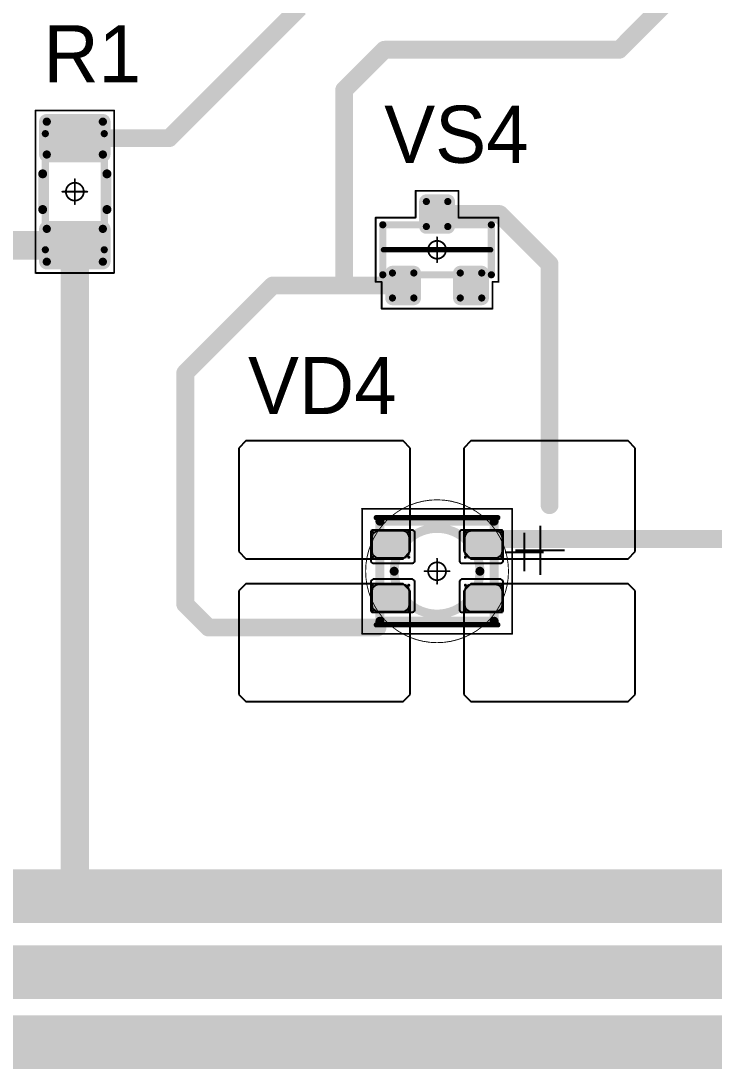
# Model space of a CAD drawing. Header units: millimetres. Extents: x 0 to 400, y 0 to 514.
# Drawn here: x 208.35 to 227.76, y 278.56 to 307.91 of the extents above; entities that cross this region are included whole.
import ezdxf

# ---------------------------------------------------------------- set-up
doc = ezdxf.new("R2010")
doc.units = ezdxf.units.MM
for name, color, linetype in [('Mechanical13', 56, 'Continuous'), ('Mechanical15', 56, 'Continuous'), ('Mechanical2', 216, 'Continuous'), ('TopLayer', 1, 'Continuous'), ('TopOverlay', 2, 'Continuous'), ('TopPaste', 8, 'Continuous'), ('TopSolder', 216, 'Continuous')]:
    doc.layers.add(name, color=color, linetype=linetype)

# ---------------------------------------------------------------- blocks, each defined once
blk = doc.blocks.new('SOT23_178')
at = {"layer": 'Mechanical13', "const_width": 0.2}
for points in [[(-0.7, 1.52), (0.7, 1.52)], [(-0.7, 1.52), (-0.7, -1.52)], [(0.7, 1.52), (0.7, -1.52)], [(-0.7, -1.52), (0.7, -1.52)]]:
    blk.add_lwpolyline(points, dxfattribs=at)
at = {"layer": 'Mechanical13', "const_width": 0.1}
for points in [[(-0.75, 1.52, 1), (-0.65, 1.52, 1)], [(-0.75, 1.52, 1), (-0.65, 1.52, 1)], [(0.65, 1.52, 1), (0.75, 1.52, 1)], [(0.65, 1.52, 1), (0.75, 1.52, 1)], [(-0.75, -1.52, 1), (-0.65, -1.52, 1)], [(-0.75, -1.52, 1), (-0.65, -1.52, 1)], [(0.65, -1.52, 1), (0.75, -1.52, 1)], [(0.65, -1.52, 1), (0.75, -1.52, 1)]]:
    blk.add_lwpolyline(points, format="xyb", close=True, dxfattribs=at)
at = {"layer": 'Mechanical15', "const_width": 0.05}
for points in [[(-1.65, 1.55), (-1.65, -1.55)], [(-1.65, 1.55), (-0.9, 1.55)], [(-0.9, 1.72), (-0.9, 1.55)], [(-0.9, 1.72), (0.9, 1.72)], [(0.9, 1.72), (0.9, 0.6)], [(0.9, 0.6), (1.65, 0.6)], [(1.65, 0.6), (1.65, -0.6)], [(0, 0.35), (0, -0.35)], [(-0.35, 0), (0.35, 0)], [(0.9, -0.6), (1.65, -0.6)], [(0.9, -0.6), (0.9, -1.72)], [(-1.65, -1.55), (-0.9, -1.55)], [(-0.9, -1.55), (-0.9, -1.72)], [(-0.9, -1.72), (0.9, -1.72)]]:
    blk.add_lwpolyline(points, dxfattribs=at)
at = {"layer": 'Mechanical15'}
for points, const_width in [([(-1.662, 1.55, 1), (-1.637, 1.55, 1)], 0.025), ([(-1.662, 1.55, 1), (-1.637, 1.55, 1)], 0.025), ([(-0.913, 1.72, 1), (-0.888, 1.72, 1)], 0.025), ([(-0.913, 1.72, 1), (-0.888, 1.72, 1)], 0.025), ([(-0.913, 1.55, 1), (-0.888, 1.55, 1)], 0.025), ([(-0.913, 1.55, 1), (-0.888, 1.55, 1)], 0.025), ([(0.888, 1.72, 1), (0.913, 1.72, 1)], 0.025), ([(0.888, 1.72, 1), (0.913, 1.72, 1)], 0.025), ([(0.888, 0.6, 1), (0.913, 0.6, 1)], 0.025), ([(0.888, 0.6, 1), (0.913, 0.6, 1)], 0.025), ([(1.637, 0.6, 1), (1.662, 0.6, 1)], 0.025), ([(1.637, 0.6, 1), (1.662, 0.6, 1)], 0.025), ([(-0.012, 0.35, 1), (0.012, 0.35, 1)], 0.025), ([(-0.362, 0, 1), (-0.337, 0, 1)], 0.025), ([(0.25, 0, 1), (-0.25, 0, 1)], 0.05), ([(-0.262, 0, 1), (-0.238, 0, 1)], 0.025), ([(0.238, 0, 1), (0.262, 0, 1)], 0.025), ([(0.337, 0, 1), (0.362, 0, 1)], 0.025), ([(-0.012, -0.35, 1), (0.012, -0.35, 1)], 0.025), ([(0.888, -0.6, 1), (0.913, -0.6, 1)], 0.025), ([(0.888, -0.6, 1), (0.913, -0.6, 1)], 0.025), ([(1.637, -0.6, 1), (1.662, -0.6, 1)], 0.025), ([(1.637, -0.6, 1), (1.662, -0.6, 1)], 0.025), ([(-1.662, -1.55, 1), (-1.637, -1.55, 1)], 0.025), ([(-1.662, -1.55, 1), (-1.637, -1.55, 1)], 0.025), ([(-0.913, -1.55, 1), (-0.888, -1.55, 1)], 0.025), ([(-0.913, -1.55, 1), (-0.888, -1.55, 1)], 0.025), ([(-0.913, -1.72, 1), (-0.888, -1.72, 1)], 0.025), ([(-0.913, -1.72, 1), (-0.888, -1.72, 1)], 0.025), ([(0.888, -1.72, 1), (0.913, -1.72, 1)], 0.025), ([(0.888, -1.72, 1), (0.913, -1.72, 1)], 0.025)]:
    blk.add_lwpolyline(points, format="xyb", close=True, dxfattribs=dict(at, const_width=const_width))
at = {"layer": 'TopLayer', "const_width": 0.1}
for points in [[(-1.4, 1.25, 1), (-1.3, 1.25, 1)], [(-0.7, 1.25, 1), (-0.6, 1.25, 1)], [(-1.4, 0.65, 1), (-1.3, 0.65, 1)], [(-0.7, 0.65, 1), (-0.6, 0.65, 1)], [(0.6, 0.3, 1), (0.7, 0.3, 1)], [(1.3, 0.3, 1), (1.4, 0.3, 1)], [(0.6, -0.3, 1), (0.7, -0.3, 1)], [(1.3, -0.3, 1), (1.4, -0.3, 1)], [(-1.4, -0.65, 1), (-1.3, -0.65, 1)], [(-0.7, -0.65, 1), (-0.6, -0.65, 1)], [(-1.4, -1.25, 1), (-1.3, -1.25, 1)], [(-0.7, -1.25, 1), (-0.6, -1.25, 1)]]:
    blk.add_lwpolyline(points, format="xyb", close=True, dxfattribs=at)
at = {"layer": 'TopLayer'}
for points in [[(-1.45, 1.25), (-1.45, 0.65), (-0.55, 1.25), (-0.55, 0.65)], [(-1.35, 1.35), (-1.35, 0.55), (-0.65, 1.35), (-0.65, 0.55)], [(0.55, 0.3), (0.55, -0.3), (1.45, 0.3), (1.45, -0.3)], [(0.65, 0.4), (0.65, -0.4), (1.35, 0.4), (1.35, -0.4)], [(-1.35, -0.55), (-1.35, -1.35), (-0.65, -0.55), (-0.65, -1.35)], [(-1.45, -0.65), (-1.45, -1.25), (-0.55, -0.65), (-0.55, -1.25)]]:
    blk.add_solid(points, dxfattribs=at)
at = {"layer": 'TopOverlay', "const_width": 0.15}
blk.add_lwpolyline([(0, 1.5), (0, -1.5)], dxfattribs=at)
at = {"layer": 'TopOverlay', "const_width": 0.075}
for points in [[(-0.038, 1.5, 1), (0.038, 1.5, 1)], [(-0.038, -1.5, 1), (0.038, -1.5, 1)]]:
    blk.add_lwpolyline(points, format="xyb", close=True, dxfattribs=at)
at = {"layer": 'TopPaste', "const_width": 0.075}
for points in [[(-1.387, 1.25, 1), (-1.313, 1.25, 1)], [(-0.687, 1.25, 1), (-0.613, 1.25, 1)], [(-1.387, 0.65, 1), (-1.313, 0.65, 1)], [(-0.687, 0.65, 1), (-0.613, 0.65, 1)], [(0.613, 0.3, 1), (0.687, 0.3, 1)], [(1.313, 0.3, 1), (1.387, 0.3, 1)], [(0.613, -0.3, 1), (0.687, -0.3, 1)], [(1.313, -0.3, 1), (1.387, -0.3, 1)], [(-1.387, -0.65, 1), (-1.313, -0.65, 1)], [(-0.687, -0.65, 1), (-0.613, -0.65, 1)], [(-1.387, -1.25, 1), (-1.313, -1.25, 1)], [(-0.687, -1.25, 1), (-0.613, -1.25, 1)]]:
    blk.add_lwpolyline(points, format="xyb", close=True, dxfattribs=at)
at = {"layer": 'TopPaste'}
for points in [[(-1.425, 1.25), (-1.425, 0.65), (-0.575, 1.25), (-0.575, 0.65)], [(-1.35, 1.325), (-1.35, 0.575), (-0.65, 1.325), (-0.65, 0.575)], [(0.575, 0.3), (0.575, -0.3), (1.425, 0.3), (1.425, -0.3)], [(0.65, 0.375), (0.65, -0.375), (1.35, 0.375), (1.35, -0.375)], [(-1.35, -0.575), (-1.35, -1.325), (-0.65, -0.575), (-0.65, -1.325)], [(-1.425, -0.65), (-1.425, -1.25), (-0.575, -0.65), (-0.575, -1.25)]]:
    blk.add_solid(points, dxfattribs=at)
at = {"layer": 'TopSolder', "const_width": 0.202}
for points in [[(-1.451, 1.25, 1), (-1.249, 1.25, 1)], [(-0.751, 1.25, 1), (-0.549, 1.25, 1)], [(-1.451, 0.65, 1), (-1.249, 0.65, 1)], [(-0.751, 0.65, 1), (-0.549, 0.65, 1)], [(0.549, 0.3, 1), (0.751, 0.3, 1)], [(1.249, 0.3, 1), (1.451, 0.3, 1)], [(0.549, -0.3, 1), (0.751, -0.3, 1)], [(1.249, -0.3, 1), (1.451, -0.3, 1)], [(-1.451, -0.65, 1), (-1.249, -0.65, 1)], [(-0.751, -0.65, 1), (-0.549, -0.65, 1)], [(-1.451, -1.25, 1), (-1.249, -1.25, 1)], [(-0.751, -1.25, 1), (-0.549, -1.25, 1)]]:
    blk.add_lwpolyline(points, format="xyb", close=True, dxfattribs=at)
at = {"layer": 'TopSolder'}
for points in [[(-1.552, 1.25), (-1.552, 0.65), (-0.448, 1.25), (-0.448, 0.65)], [(-1.35, 1.452), (-1.35, 0.448), (-0.65, 1.452), (-0.65, 0.448)], [(0.448, 0.3), (0.448, -0.3), (1.552, 0.3), (1.552, -0.3)], [(0.65, 0.502), (0.65, -0.502), (1.35, 0.502), (1.35, -0.502)], [(-1.35, -0.448), (-1.35, -1.452), (-0.65, -0.448), (-0.65, -1.452)], [(-1.552, -0.65), (-1.552, -1.25), (-0.448, -0.65), (-0.448, -1.25)]]:
    blk.add_solid(points, dxfattribs=at)
blk = doc.blocks.new('E65F_351')
at = {"layer": 'Mechanical13'}
for p, q in [((2.441, 1.071), (2.441, 0)), ((1.905, 0.536), (2.976, 0.536))]:
    blk.add_line(p, q, dxfattribs=at)
at = {"layer": 'Mechanical13', "const_width": 0.25}
for points in [[(-1.6, -1.4), (-1.6, 1.4)], [(-1.6, 1.4), (1.6, 1.4)], [(1.6, -1.4), (1.6, 1.4)], [(-1.6, -1.4), (1.6, -1.4)]]:
    blk.add_lwpolyline(points, dxfattribs=at)
at = {"layer": 'Mechanical13'}
for points, const_width in [([(-1.663, 1.4, 1), (-1.538, 1.4, 1)], 0.125), ([(-1.663, 1.4, 1), (-1.538, 1.4, 1)], 0.125), ([(1.537, 1.4, 1), (1.662, 1.4, 1)], 0.125), ([(1.537, 1.4, 1), (1.662, 1.4, 1)], 0.125), ([(1.2, 0, 1), (-1.2, 0, 1)], 0.25), ([(-1.263, 0, 1), (-1.138, 0, 1)], 0.125), ([(1.137, 0, 1), (1.262, 0, 1)], 0.125), ([(-1.663, -1.4, 1), (-1.538, -1.4, 1)], 0.125), ([(-1.663, -1.4, 1), (-1.538, -1.4, 1)], 0.125), ([(1.537, -1.4, 1), (1.662, -1.4, 1)], 0.125), ([(1.537, -1.4, 1), (1.662, -1.4, 1)], 0.125)]:
    blk.add_lwpolyline(points, format="xyb", close=True, dxfattribs=dict(at, const_width=const_width))
at = {"layer": 'Mechanical15', "const_width": 0.05}
for points in [[(-2.1, 1.75), (2.1, 1.75)], [(-2.1, -1.75), (-2.1, 1.75)], [(2.1, -1.75), (2.1, 1.75)], [(0, -0.35), (0, 0.35)], [(0, -0.35), (0, 0.35)], [(-0.35, 0), (0.35, 0)], [(-0.35, 0), (0.35, 0)], [(-2.1, -1.75), (2.1, -1.75)]]:
    blk.add_lwpolyline(points, dxfattribs=at)
at = {"layer": 'Mechanical15'}
for points, const_width in [([(-2.113, 1.75, 1), (-2.088, 1.75, 1)], 0.025), ([(-2.113, 1.75, 1), (-2.088, 1.75, 1)], 0.025), ([(2.087, 1.75, 1), (2.112, 1.75, 1)], 0.025), ([(2.087, 1.75, 1), (2.112, 1.75, 1)], 0.025), ([(-0.013, 0.35, 1), (0.012, 0.35, 1)], 0.025), ([(-0.013, 0.35, 1), (0.012, 0.35, 1)], 0.025), ([(-0.363, 0, 1), (-0.338, 0, 1)], 0.025), ([(-0.363, 0, 1), (-0.338, 0, 1)], 0.025), ([(0.25, 0, 1), (-0.25, 0, 1)], 0.05), ([(0.25, 0, 1), (-0.25, 0, 1)], 0.05), ([(-0.263, 0, 1), (-0.238, 0, 1)], 0.025), ([(-0.263, 0, 1), (-0.238, 0, 1)], 0.025), ([(0.237, 0, 1), (0.262, 0, 1)], 0.025), ([(0.237, 0, 1), (0.262, 0, 1)], 0.025), ([(0.337, 0, 1), (0.362, 0, 1)], 0.025), ([(0.337, 0, 1), (0.362, 0, 1)], 0.025), ([(-0.013, -0.35, 1), (0.012, -0.35, 1)], 0.025), ([(-0.013, -0.35, 1), (0.012, -0.35, 1)], 0.025), ([(-2.113, -1.75, 1), (-2.088, -1.75, 1)], 0.025), ([(-2.113, -1.75, 1), (-2.088, -1.75, 1)], 0.025), ([(2.087, -1.75, 1), (2.112, -1.75, 1)], 0.025), ([(2.087, -1.75, 1), (2.112, -1.75, 1)], 0.025)]:
    blk.add_lwpolyline(points, format="xyb", close=True, dxfattribs=dict(at, const_width=const_width))
at = {"layer": 'TopLayer'}
for p, q in [((-5.35, 3.65), (-5.55, 3.45)), ((-0.95, 3.65), (-5.35, 3.65)), ((-5.35, 3.65), (-5.35, 3.65)), ((-0.75, 3.45), (-0.95, 3.65)), ((0.95, 3.65), (0.75, 3.45)), ((5.35, 3.65), (0.95, 3.65)), ((0.95, 3.65), (0.95, 3.65)), ((5.55, 3.45), (5.35, 3.65)), ((-5.55, 3.45), (-5.55, 3.45)), ((-5.55, 3.45), (-5.55, 0.55)), ((-0.75, 0.55), (-0.75, 3.45)), ((0.75, 3.45), (0.75, 3.45)), ((0.75, 3.45), (0.75, 0.55)), ((5.55, 0.55), (5.55, 3.45)), ((-5.55, 0.55), (-5.35, 0.35)), ((-5.35, 0.35), (-0.95, 0.35)), ((-0.95, 0.35), (-0.75, 0.55)), ((0.75, 0.55), (0.95, 0.35)), ((0.95, 0.35), (5.35, 0.35)), ((5.35, 0.35), (5.55, 0.55)), ((-5.35, -0.35), (-5.55, -0.55)), ((-5.55, -0.55), (-5.55, -0.55)), ((-5.55, -0.55), (-5.55, -3.45)), ((-0.95, -0.35), (-5.35, -0.35)), ((-5.35, -0.35), (-5.35, -0.35)), ((-0.75, -0.55), (-0.95, -0.35)), ((-0.75, -3.45), (-0.75, -0.55)), ((0.95, -0.35), (0.75, -0.55)), ((0.75, -0.55), (0.75, -0.55)), ((0.75, -0.55), (0.75, -3.45)), ((5.35, -0.35), (0.95, -0.35)), ((0.95, -0.35), (0.95, -0.35)), ((5.55, -0.55), (5.35, -0.35)), ((5.55, -3.45), (5.55, -0.55)), ((-5.55, -3.45), (-5.35, -3.65)), ((-0.95, -3.65), (-0.75, -3.45)), ((0.75, -3.45), (0.95, -3.65)), ((5.35, -3.65), (5.55, -3.45)), ((-5.35, -3.65), (-0.95, -3.65)), ((0.95, -3.65), (5.35, -3.65))]:
    blk.add_line(p, q, dxfattribs=at)
at = {"layer": 'TopLayer', "const_width": 0.04}
for points in [[(-1.83, 1.11, 1), (-1.79, 1.11, 1)], [(-0.81, 1.11, 1), (-0.77, 1.11, 1)], [(0.77, 1.11, 1), (0.81, 1.11, 1)], [(1.79, 1.11, 1), (1.83, 1.11, 1)], [(-1.83, 0.39, 1), (-1.79, 0.39, 1)], [(-0.81, 0.39, 1), (-0.77, 0.39, 1)], [(0.77, 0.39, 1), (0.81, 0.39, 1)], [(1.79, 0.39, 1), (1.83, 0.39, 1)], [(-1.83, -0.39, 1), (-1.79, -0.39, 1)], [(-0.81, -0.39, 1), (-0.77, -0.39, 1)], [(0.77, -0.39, 1), (0.81, -0.39, 1)], [(1.79, -0.39, 1), (1.83, -0.39, 1)], [(-1.83, -1.11, 1), (-1.79, -1.11, 1)], [(-0.81, -1.11, 1), (-0.77, -1.11, 1)], [(0.77, -1.11, 1), (0.81, -1.11, 1)], [(1.79, -1.11, 1), (1.83, -1.11, 1)]]:
    blk.add_lwpolyline(points, format="xyb", close=True, dxfattribs=at)
at = {"layer": 'TopLayer'}
for points in [[(-1.85, 1.11), (-1.85, 0.39), (-0.75, 1.11), (-0.75, 0.39)], [(-1.81, 1.15), (-1.81, 0.35), (-0.79, 1.15), (-0.79, 0.35)], [(0.75, 1.11), (0.75, 0.39), (1.85, 1.11), (1.85, 0.39)], [(0.79, 1.15), (0.79, 0.35), (1.81, 1.15), (1.81, 0.35)], [(-1.85, -0.39), (-1.85, -1.11), (-0.75, -0.39), (-0.75, -1.11)], [(-1.81, -0.35), (-1.81, -1.15), (-0.79, -0.35), (-0.79, -1.15)], [(0.75, -0.39), (0.75, -1.11), (1.85, -0.39), (1.85, -1.11)], [(0.79, -0.35), (0.79, -1.15), (1.81, -0.35), (1.81, -1.15)]]:
    blk.add_solid(points, dxfattribs=at)
at = {"layer": 'TopOverlay'}
for p, q in [((2.886, 1.271), (2.886, -0.1)), ((2.2, 0.586), (3.571, 0.586))]:
    blk.add_line(p, q, dxfattribs=at)
at = {"layer": 'TopOverlay', "const_width": 0.15}
for points in [[(-1.7, 1.5), (1.7, 1.5)], [(-1.7, -1.5), (1.7, -1.5)]]:
    blk.add_lwpolyline(points, dxfattribs=at)
at = {"layer": 'TopOverlay', "const_width": 0.075}
for points in [[(-1.738, 1.5, 1), (-1.663, 1.5, 1)], [(1.662, 1.5, 1), (1.737, 1.5, 1)], [(-1.738, -1.5, 1), (-1.663, -1.5, 1)], [(1.662, -1.5, 1), (1.737, -1.5, 1)]]:
    blk.add_lwpolyline(points, format="xyb", close=True, dxfattribs=at)
at = {"layer": 'TopPaste'}
for p, q in [((-1.814, 1.011), (-1.829, 0.938)), ((-1.829, 0.938), (-1.829, 0.563)), ((-1.773, 1.073), (-1.814, 1.011)), ((-1.711, 1.114), (-1.773, 1.073)), ((-1.638, 1.129), (-1.711, 1.114)), ((-0.963, 1.129), (-1.638, 1.129)), ((-0.889, 1.114), (-0.963, 1.129)), ((-0.827, 1.073), (-0.889, 1.114)), ((-0.786, 1.011), (-0.827, 1.073)), ((-0.771, 0.938), (-0.786, 1.011)), ((-0.771, 0.563), (-0.771, 0.938)), ((0.786, 1.011), (0.771, 0.938)), ((0.771, 0.938), (0.771, 0.563)), ((0.827, 1.073), (0.786, 1.011)), ((0.889, 1.114), (0.827, 1.073)), ((0.962, 1.129), (0.889, 1.114)), ((1.637, 1.129), (0.962, 1.129)), ((1.711, 1.114), (1.637, 1.129)), ((1.773, 1.073), (1.711, 1.114)), ((1.814, 1.011), (1.773, 1.073)), ((1.829, 0.938), (1.814, 1.011)), ((1.829, 0.563), (1.829, 0.938)), ((-1.829, 0.563), (-1.814, 0.489)), ((-1.814, 0.489), (-1.773, 0.427)), ((-1.773, 0.427), (-1.711, 0.386)), ((-1.711, 0.386), (-1.638, 0.371)), ((-1.638, 0.371), (-0.963, 0.371)), ((-0.963, 0.371), (-0.889, 0.386)), ((-0.889, 0.386), (-0.827, 0.427)), ((-0.827, 0.427), (-0.786, 0.489)), ((-0.786, 0.489), (-0.771, 0.563)), ((0.771, 0.563), (0.786, 0.489)), ((0.786, 0.489), (0.827, 0.427)), ((0.827, 0.427), (0.889, 0.386)), ((0.889, 0.386), (0.962, 0.371)), ((0.962, 0.371), (1.637, 0.371)), ((1.637, 0.371), (1.711, 0.386)), ((1.711, 0.386), (1.773, 0.427)), ((1.773, 0.427), (1.814, 0.489)), ((1.814, 0.489), (1.829, 0.563)), ((-1.814, -0.489), (-1.829, -0.563)), ((-1.829, -0.563), (-1.829, -0.938)), ((-1.773, -0.427), (-1.814, -0.489)), ((-1.711, -0.386), (-1.773, -0.427)), ((-1.638, -0.371), (-1.711, -0.386)), ((-0.963, -0.371), (-1.638, -0.371)), ((-0.889, -0.386), (-0.963, -0.371)), ((-0.827, -0.427), (-0.889, -0.386)), ((-0.786, -0.489), (-0.827, -0.427)), ((-0.771, -0.563), (-0.786, -0.489)), ((-0.771, -0.938), (-0.771, -0.563)), ((0.786, -0.489), (0.771, -0.563)), ((0.771, -0.563), (0.771, -0.938)), ((0.827, -0.427), (0.786, -0.489)), ((0.889, -0.386), (0.827, -0.427)), ((0.962, -0.371), (0.889, -0.386)), ((1.637, -0.371), (0.962, -0.371)), ((1.711, -0.386), (1.637, -0.371)), ((1.773, -0.427), (1.711, -0.386)), ((1.814, -0.489), (1.773, -0.427)), ((1.829, -0.563), (1.814, -0.489)), ((1.829, -0.938), (1.829, -0.563)), ((-1.829, -0.938), (-1.814, -1.011)), ((-1.814, -1.011), (-1.773, -1.073)), ((-1.773, -1.073), (-1.711, -1.114)), ((-1.711, -1.114), (-1.638, -1.129)), ((-1.638, -1.129), (-0.963, -1.129)), ((-0.963, -1.129), (-0.889, -1.114)), ((-0.889, -1.114), (-0.827, -1.073)), ((-0.827, -1.073), (-0.786, -1.011)), ((-0.786, -1.011), (-0.771, -0.938)), ((0.771, -0.938), (0.786, -1.011)), ((0.786, -1.011), (0.827, -1.073)), ((0.827, -1.073), (0.889, -1.114)), ((0.889, -1.114), (0.962, -1.129)), ((0.962, -1.129), (1.637, -1.129)), ((1.637, -1.129), (1.711, -1.114)), ((1.711, -1.114), (1.773, -1.073)), ((1.773, -1.073), (1.814, -1.011)), ((1.814, -1.011), (1.829, -0.938))]:
    blk.add_line(p, q, dxfattribs=at)
at = {"layer": 'TopSolder'}
for p, q in [((-1.842, 1.129), (-1.85, 1.111)), ((-1.85, 1.111), (-1.85, 1.101)), ((-1.85, 1.101), (-1.85, 1.101)), ((-1.85, 1.101), (-1.85, 0.301)), ((-1.828, 1.143), (-1.842, 1.129)), ((-1.81, 1.151), (-1.828, 1.143)), ((-1.8, 1.151), (-1.81, 1.151)), ((-0.7, 1.151), (-1.8, 1.151)), ((-0.685, 1.151), (-0.7, 1.151)), ((-0.7, 1.151), (-0.7, 1.151)), ((-0.658, 1.139), (-0.685, 1.151)), ((-0.636, 1.118), (-0.658, 1.139)), ((-0.625, 1.09), (-0.636, 1.118)), ((-0.625, 1.076), (-0.625, 1.09)), ((-0.625, 0.301), (-0.625, 1.076)), ((0.636, 1.118), (0.625, 1.09)), ((0.625, 1.09), (0.625, 1.076)), ((0.625, 1.076), (0.625, 1.076)), ((0.625, 1.076), (0.625, 0.301)), ((0.657, 1.139), (0.636, 1.118)), ((0.685, 1.151), (0.657, 1.139)), ((0.7, 1.151), (0.685, 1.151)), ((1.8, 1.151), (0.7, 1.151)), ((1.81, 1.151), (1.8, 1.151)), ((1.8, 1.151), (1.8, 1.151)), ((1.828, 1.143), (1.81, 1.151)), ((1.842, 1.129), (1.828, 1.143)), ((1.85, 1.111), (1.842, 1.129)), ((1.85, 1.101), (1.85, 1.111)), ((1.85, 0.301), (1.85, 1.101)), ((-1.85, 0.301), (-1.85, 0.286)), ((-0.625, 0.286), (-0.625, 0.301)), ((-0.625, 0.301), (-0.625, 0.301)), ((0.625, 0.301), (0.625, 0.286)), ((1.85, 0.286), (1.85, 0.301)), ((1.85, 0.301), (1.85, 0.301)), ((-1.85, 0.286), (-1.839, 0.258)), ((-1.839, 0.258), (-1.818, 0.237)), ((-1.818, 0.237), (-1.79, 0.226)), ((-1.79, 0.226), (-1.775, 0.226)), ((-1.775, 0.226), (-1.775, 0.226)), ((-1.775, 0.226), (-0.7, 0.226)), ((-0.7, 0.226), (-0.685, 0.226)), ((-0.685, 0.226), (-0.658, 0.237)), ((-0.658, 0.237), (-0.636, 0.258)), ((-0.636, 0.258), (-0.625, 0.286)), ((0.625, 0.286), (0.636, 0.258)), ((0.636, 0.258), (0.657, 0.237)), ((0.657, 0.237), (0.685, 0.226)), ((0.685, 0.226), (0.7, 0.226)), ((0.7, 0.226), (0.7, 0.226)), ((0.7, 0.226), (1.775, 0.226)), ((1.775, 0.226), (1.79, 0.226)), ((1.79, 0.226), (1.817, 0.237)), ((1.817, 0.237), (1.839, 0.258)), ((1.839, 0.258), (1.85, 0.286)), ((-1.839, -0.257), (-1.85, -0.285)), ((-1.85, -0.285), (-1.85, -0.299)), ((-1.818, -0.236), (-1.839, -0.257)), ((-1.79, -0.224), (-1.818, -0.236)), ((-1.775, -0.224), (-1.79, -0.224)), ((-0.7, -0.224), (-1.775, -0.224)), ((-0.685, -0.224), (-0.7, -0.224)), ((-0.7, -0.224), (-0.7, -0.224)), ((-0.658, -0.236), (-0.685, -0.224)), ((-0.636, -0.257), (-0.658, -0.236)), ((-0.625, -0.285), (-0.636, -0.257)), ((-0.625, -0.299), (-0.625, -0.285)), ((0.636, -0.257), (0.625, -0.285)), ((0.625, -0.285), (0.625, -0.299)), ((0.657, -0.236), (0.636, -0.257)), ((0.685, -0.224), (0.657, -0.236)), ((0.7, -0.224), (0.685, -0.224)), ((1.775, -0.224), (0.7, -0.224)), ((1.79, -0.224), (1.775, -0.224)), ((1.775, -0.224), (1.775, -0.224)), ((1.817, -0.236), (1.79, -0.224)), ((1.839, -0.257), (1.817, -0.236)), ((1.85, -0.285), (1.839, -0.257)), ((1.85, -0.299), (1.85, -0.285)), ((-1.85, -0.299), (-1.85, -0.299)), ((-1.85, -0.299), (-1.85, -1.099)), ((-0.625, -1.074), (-0.625, -0.299)), ((0.625, -0.299), (0.625, -0.299)), ((0.625, -0.299), (0.625, -1.074)), ((1.85, -1.099), (1.85, -0.299)), ((-1.85, -1.099), (-1.85, -1.109)), ((-1.85, -1.109), (-1.842, -1.128)), ((-1.842, -1.128), (-1.828, -1.142)), ((-1.828, -1.142), (-1.81, -1.149)), ((-1.81, -1.149), (-1.8, -1.149)), ((-1.8, -1.149), (-0.7, -1.149)), ((-1.8, -1.149), (-1.8, -1.149)), ((-0.7, -1.149), (-0.685, -1.149)), ((-0.685, -1.149), (-0.658, -1.138)), ((-0.658, -1.138), (-0.636, -1.117)), ((-0.636, -1.117), (-0.625, -1.089)), ((-0.625, -1.089), (-0.625, -1.074)), ((-0.625, -1.074), (-0.625, -1.074)), ((0.625, -1.074), (0.625, -1.089)), ((0.625, -1.089), (0.636, -1.117)), ((0.636, -1.117), (0.657, -1.138)), ((0.657, -1.138), (0.685, -1.149)), ((0.685, -1.149), (0.7, -1.149)), ((0.7, -1.149), (1.8, -1.149)), ((0.7, -1.149), (0.7, -1.149)), ((1.8, -1.149), (1.81, -1.149)), ((1.81, -1.149), (1.828, -1.142)), ((1.828, -1.142), (1.842, -1.128)), ((1.842, -1.128), (1.85, -1.109)), ((1.85, -1.109), (1.85, -1.099)), ((1.85, -1.099), (1.85, -1.099))]:
    blk.add_line(p, q, dxfattribs=at)
blk = doc.blocks.new('RC1206S_391')
at = {"layer": 'Mechanical13', "const_width": 0.2}
for points in [[(-1.625, -0.825), (-1.625, 0.825)], [(1.625, 0.825), (-1.625, 0.825)], [(1.625, -0.825), (1.625, 0.825)], [(1.625, -0.825), (-1.625, -0.825)]]:
    blk.add_lwpolyline(points, dxfattribs=at)
at = {"layer": 'Mechanical13', "const_width": 0.1}
for points in [[(-1.675, 0.825, 1), (-1.575, 0.825, 1)], [(-1.675, 0.825, 1), (-1.575, 0.825, 1)], [(1.575, 0.825, 1), (1.675, 0.825, 1)], [(1.575, 0.825, 1), (1.675, 0.825, 1)], [(-1.675, -0.825, 1), (-1.575, -0.825, 1)], [(-1.675, -0.825, 1), (-1.575, -0.825, 1)], [(1.575, -0.825, 1), (1.675, -0.825, 1)], [(1.575, -0.825, 1), (1.675, -0.825, 1)]]:
    blk.add_lwpolyline(points, format="xyb", close=True, dxfattribs=at)
at = {"layer": 'Mechanical15', "const_width": 0.05}
for points in [[(-2.275, -1.1), (-2.275, 1.1)], [(2.275, 1.1), (-2.275, 1.1)], [(2.275, -1.1), (2.275, 1.1)], [(0, -0.35), (0, 0.35)], [(0.35, 0), (-0.35, 0)], [(2.275, -1.1), (-2.275, -1.1)]]:
    blk.add_lwpolyline(points, dxfattribs=at)
at = {"layer": 'Mechanical15'}
for points, const_width in [([(-2.287, 1.1, 1), (-2.262, 1.1, 1)], 0.025), ([(-2.287, 1.1, 1), (-2.262, 1.1, 1)], 0.025), ([(2.262, 1.1, 1), (2.287, 1.1, 1)], 0.025), ([(2.262, 1.1, 1), (2.287, 1.1, 1)], 0.025), ([(-0.012, 0.35, 1), (0.012, 0.35, 1)], 0.025), ([(-0.362, 0, 1), (-0.337, 0, 1)], 0.025), ([(0.25, 0, 1), (-0.25, 0, 1)], 0.05), ([(-0.262, 0, 1), (-0.238, 0, 1)], 0.025), ([(0.238, 0, 1), (0.262, 0, 1)], 0.025), ([(0.337, 0, 1), (0.362, 0, 1)], 0.025), ([(-0.012, -0.35, 1), (0.012, -0.35, 1)], 0.025), ([(-2.287, -1.1, 1), (-2.262, -1.1, 1)], 0.025), ([(-2.287, -1.1, 1), (-2.262, -1.1, 1)], 0.025), ([(2.262, -1.1, 1), (2.287, -1.1, 1)], 0.025), ([(2.262, -1.1, 1), (2.287, -1.1, 1)], 0.025)]:
    blk.add_lwpolyline(points, format="xyb", close=True, dxfattribs=dict(at, const_width=const_width))
at = {"layer": 'TopLayer', "const_width": 0.115}
for points in [[(-2.018, 0.785, 1), (-1.903, 0.785, 1)], [(-1.098, 0.785, 1), (-0.983, 0.785, 1)], [(0.983, 0.785, 1), (1.098, 0.785, 1)], [(1.903, 0.785, 1), (2.018, 0.785, 1)], [(-2.018, -0.785, 1), (-1.903, -0.785, 1)], [(-1.098, -0.785, 1), (-0.983, -0.785, 1)], [(0.983, -0.785, 1), (1.098, -0.785, 1)], [(1.903, -0.785, 1), (2.018, -0.785, 1)]]:
    blk.add_lwpolyline(points, format="xyb", close=True, dxfattribs=at)
at = {"layer": 'TopLayer'}
for points in [[(-1.96, -0.9), (-1.04, -0.9), (-1.96, 0.9), (-1.04, 0.9)], [(1.04, -0.9), (1.96, -0.9), (1.04, 0.9), (1.96, 0.9)], [(-2.075, -0.785), (-0.925, -0.785), (-2.075, 0.785), (-0.925, 0.785)], [(0.925, -0.785), (2.075, -0.785), (0.925, 0.785), (2.075, 0.785)]]:
    blk.add_solid(points, dxfattribs=at)
at = {"layer": 'TopOverlay', "const_width": 0.25}
for points in [[(0.5, 0.9), (-0.5, 0.9)], [(0.5, -0.9), (-0.5, -0.9)]]:
    blk.add_lwpolyline(points, dxfattribs=at)
at = {"layer": 'TopOverlay', "const_width": 0.125}
for points in [[(-0.562, 0.9, 1), (-0.437, 0.9, 1)], [(0.437, 0.9, 1), (0.562, 0.9, 1)], [(-0.562, -0.9, 1), (-0.437, -0.9, 1)], [(0.437, -0.9, 1), (0.562, -0.9, 1)]]:
    blk.add_lwpolyline(points, format="xyb", close=True, dxfattribs=at)
at = {"layer": 'TopPaste', "const_width": 0.09}
for points in [[(-2.005, 0.785, 1), (-1.915, 0.785, 1)], [(-1.085, 0.785, 1), (-0.995, 0.785, 1)], [(0.995, 0.785, 1), (1.085, 0.785, 1)], [(1.915, 0.785, 1), (2.005, 0.785, 1)], [(-2.005, -0.785, 1), (-1.915, -0.785, 1)], [(-1.085, -0.785, 1), (-0.995, -0.785, 1)], [(0.995, -0.785, 1), (1.085, -0.785, 1)], [(1.915, -0.785, 1), (2.005, -0.785, 1)]]:
    blk.add_lwpolyline(points, format="xyb", close=True, dxfattribs=at)
at = {"layer": 'TopPaste'}
for points in [[(-2.05, -0.785), (-0.95, -0.785), (-2.05, 0.785), (-0.95, 0.785)], [(-1.96, -0.875), (-1.04, -0.875), (-1.96, 0.875), (-1.04, 0.875)], [(0.95, -0.785), (2.05, -0.785), (0.95, 0.785), (2.05, 0.785)], [(1.04, -0.875), (1.96, -0.875), (1.04, 0.875), (1.96, 0.875)]]:
    blk.add_solid(points, dxfattribs=at)
at = {"layer": 'TopSolder', "const_width": 0.215}
for points in [[(-2.068, 0.785, 1), (-1.853, 0.785, 1)], [(-1.148, 0.785, 1), (-0.933, 0.785, 1)], [(0.933, 0.785, 1), (1.148, 0.785, 1)], [(1.853, 0.785, 1), (2.068, 0.785, 1)], [(-2.068, -0.785, 1), (-1.853, -0.785, 1)], [(-1.148, -0.785, 1), (-0.933, -0.785, 1)], [(0.933, -0.785, 1), (1.148, -0.785, 1)], [(1.853, -0.785, 1), (2.068, -0.785, 1)]]:
    blk.add_lwpolyline(points, format="xyb", close=True, dxfattribs=at)
at = {"layer": 'TopSolder'}
for points in [[(-1.96, -1), (-1.04, -1), (-1.96, 1), (-1.04, 1)], [(1.04, -1), (1.96, -1), (1.04, 1), (1.96, 1)], [(-2.175, -0.785), (-0.825, -0.785), (-2.175, 0.785), (-0.825, 0.785)], [(0.825, -0.785), (2.175, -0.785), (0.825, 0.785), (2.175, 0.785)]]:
    blk.add_solid(points, dxfattribs=at)

msp = doc.modelspace()

# ---------------------------------------------------------------- linework, layer by layer
at = {"layer": 'Mechanical2'}
for points, const_width in [([(222, 292.5, 1), (218, 292.5, 1)], 0.0254), ([(220, 294.5, 1), (220, 294.5, 1)], 0.0005), ([(217.994, 292.5, 1), (218.006, 292.5, 1)], 0.0127), ([(218, 292.5, 1), (218, 292.5, 1)], 0.0005), ([(221.994, 292.5, 1), (222.006, 292.5, 1)], 0.0127), ([(222, 292.5, 1), (222, 292.5, 1)], 0.0005), ([(220, 290.5, 1), (220, 290.5, 1)], 0.0005)]:
    msp.add_lwpolyline(points, format="xyb", close=True, dxfattribs=dict(at, const_width=const_width))
at = {"layer": 'Mechanical2', "const_width": 0.001}
for points in [[(220, 290.5), (220, 294.5)], [(218, 292.5), (222, 292.5)]]:
    msp.add_lwpolyline(points, dxfattribs=at)
at = {"layer": 'TopLayer'}
for points, const_width in [([(225.1, 307.1), (226.625, 308.625)], 0.5), ([(212.501, 304.626), (216.15, 308.275)], 0.5), ([(217.4, 305.975), (218.525, 307.1)], 0.5), ([(218.525, 307.1), (225.1, 307.1)], 0.5), ([(217.4, 300.5), (217.4, 305.975)], 0.5), ([(209.857, 304.626), (212.501, 304.626)], 0.5), ([(220, 302.5), (221.75, 302.5)], 0.5), ([(221.75, 302.5), (223.15, 301.1)], 0.5), ([(206.799, 301.626), (209.857, 301.626)], 0.8), ([(209.857, 283.468), (209.857, 301.626)], 0.8), ([(223.15, 294.35), (223.15, 301.1)], 0.5), ([(212.95, 298.05), (215.4, 300.5)], 0.5), ([(215.4, 300.5), (217.4, 300.5)], 0.5), ([(217.4, 300.5), (219.05, 300.5)], 0.5), ([(212.95, 291.575), (212.95, 298.05)], 0.5), ([(221.3, 293.25), (221.45, 293.4)], 0.5), ([(221.45, 293.4), (232.95, 293.4)], 0.5), ([(212.95, 291.575), (213.6, 290.925)], 0.5), ([(213.6, 290.925), (218.332, 290.925)], 0.5), ([(201.6, 283.4), (209.925, 283.4)], 1.5), ([(209.925, 283.4), (241.9, 283.4)], 1.5), ([(209.857, 283.468), (209.925, 283.4)], 0.8), ([(184.975, 281.275), (242.45, 281.275)], 1.5), ([(185.988, 279.313), (251.815, 279.313)], 1.5)]:
    msp.add_lwpolyline(points, dxfattribs=dict(at, const_width=const_width))
for points, const_width in [([(218.4, 307.1, 1), (218.65, 307.1, 1)], 0.25), ([(218.4, 307.1, 1), (218.65, 307.1, 1)], 0.25), ([(224.975, 307.1, 1), (225.225, 307.1, 1)], 0.25), ([(224.975, 307.1, 1), (225.225, 307.1, 1)], 0.25), ([(217.275, 305.975, 1), (217.525, 305.975, 1)], 0.25), ([(217.275, 305.975, 1), (217.525, 305.975, 1)], 0.25), ([(209.732, 304.626, 1), (209.982, 304.626, 1)], 0.25), ([(212.376, 304.626, 1), (212.626, 304.626, 1)], 0.25), ([(212.376, 304.626, 1), (212.626, 304.626, 1)], 0.25), ([(219.875, 302.5, 1), (220.125, 302.5, 1)], 0.25), ([(221.625, 302.5, 1), (221.875, 302.5, 1)], 0.25), ([(221.625, 302.5, 1), (221.875, 302.5, 1)], 0.25), ([(209.657, 301.626, 1), (210.057, 301.626, 1)], 0.4), ([(209.657, 301.626, 1), (210.057, 301.626, 1)], 0.4), ([(223.025, 301.1, 1), (223.275, 301.1, 1)], 0.25), ([(223.025, 301.1, 1), (223.275, 301.1, 1)], 0.25), ([(215.275, 300.5, 1), (215.525, 300.5, 1)], 0.25), ([(215.275, 300.5, 1), (215.525, 300.5, 1)], 0.25), ([(217.275, 300.5, 1), (217.525, 300.5, 1)], 0.25), ([(217.275, 300.5, 1), (217.525, 300.5, 1)], 0.25), ([(217.275, 300.5, 1), (217.525, 300.5, 1)], 0.25), ([(218.925, 300.5, 1), (219.175, 300.5, 1)], 0.25), ([(212.825, 298.05, 1), (213.075, 298.05, 1)], 0.25), ([(212.825, 298.05, 1), (213.075, 298.05, 1)], 0.25), ([(223.025, 294.35, 1), (223.275, 294.35, 1)], 0.25), ([(221.175, 293.25, 1), (221.425, 293.25, 1)], 0.25), ([(221.325, 293.4, 1), (221.575, 293.4, 1)], 0.25), ([(221.325, 293.4, 1), (221.575, 293.4, 1)], 0.25), ([(212.825, 291.575, 1), (213.075, 291.575, 1)], 0.25), ([(212.825, 291.575, 1), (213.075, 291.575, 1)], 0.25), ([(213.475, 290.925, 1), (213.725, 290.925, 1)], 0.25), ([(213.475, 290.925, 1), (213.725, 290.925, 1)], 0.25), ([(218.207, 290.925, 1), (218.457, 290.925, 1)], 0.25), ([(209.55, 283.4, 1), (210.3, 283.4, 1)], 0.75), ([(209.55, 283.4, 1), (210.3, 283.4, 1)], 0.75), ([(209.657, 283.468, 1), (210.057, 283.468, 1)], 0.4), ([(209.657, 283.468, 1), (210.057, 283.468, 1)], 0.4), ([(209.725, 283.4, 1), (210.125, 283.4, 1)], 0.4)]:
    msp.add_lwpolyline(points, format="xyb", close=True, dxfattribs=dict(at, const_width=const_width))

# ---------------------------------------------------------------- block references
for name, p, rotation in [('RC1206S_391', (209.857, 303.126), 270), ('SOT23_178', (220, 301.5), 90), ('E65F_351', (220, 292.5), 360)]:
    msp.add_blockref(name, p, dxfattribs=dict(rotation=rotation))

# ---------------------------------------------------------------- texts
at = {"layer": 'TopOverlay'}
for s, p in [('R1', (208.98, 306.187)), ('VS4', (218.52, 303.934)), ('VD4', (214.706, 296.901))]:
    msp.add_text(s, height=1.6, dxfattribs=at).set_placement(p)

doc.saveas('drawing.dxf')
